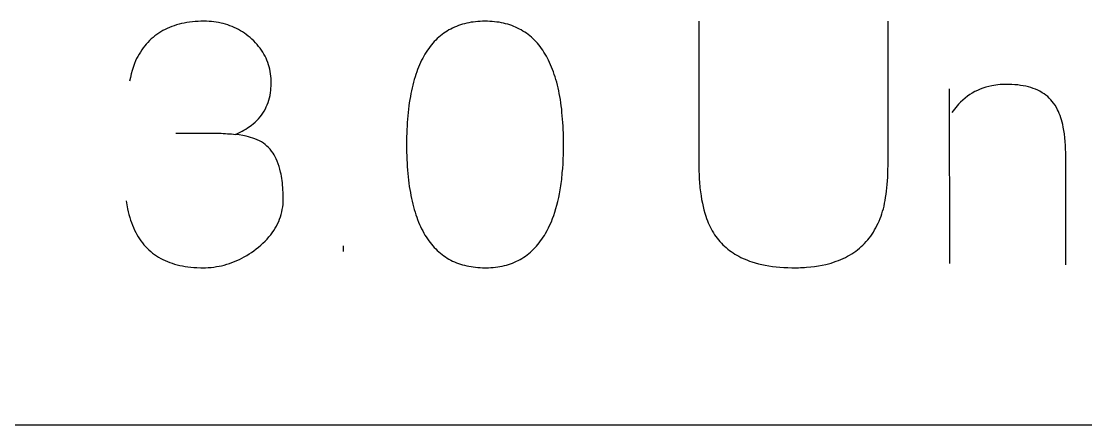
# Model space of a CAD drawing. Extents: x -180 to 180, y -173 to 173.
# Drawn here: x 135.07 to 148.25, y -173 to -168 of the extents above; entities that cross this region are included whole.
import ezdxf

# ---------------------------------------------------------------- set-up
doc = ezdxf.new("R2010")
doc.units = 0
doc.header["$MEASUREMENT"] = 0
doc.layers.get('0').update_dxf_attribs({"linetype": 'CONTINUOUS'})

msp = doc.modelspace()

# ---------------------------------------------------------------- linework, layer by layer
for p, q in [((136.93, -168.065), (136.901, -168.076)), ((136.959, -168.055), (136.93, -168.065)), ((136.989, -168.045), (136.959, -168.055)), ((137.02, -168.037), (136.989, -168.045)), ((137.051, -168.029), (137.02, -168.037)), ((137.084, -168.022), (137.051, -168.029)), ((137.116, -168.016), (137.084, -168.022)), ((137.15, -168.011), (137.116, -168.016)), ((137.184, -168.007), (137.15, -168.011)), ((137.219, -168.004), (137.184, -168.007)), ((137.255, -168.002), (137.219, -168.004)), ((137.291, -168), (137.255, -168.002)), ((137.329, -168), (137.291, -168)), ((137.36, -168), (137.329, -168)), ((137.391, -168.002), (137.36, -168)), ((137.421, -168.004), (137.391, -168.002)), ((137.451, -168.007), (137.421, -168.004)), ((137.481, -168.011), (137.451, -168.007)), ((137.51, -168.016), (137.481, -168.011)), ((137.539, -168.022), (137.51, -168.016)), ((137.567, -168.029), (137.539, -168.022)), ((137.595, -168.037), (137.567, -168.029)), ((137.623, -168.046), (137.595, -168.037)), ((137.65, -168.055), (137.623, -168.046)), ((137.677, -168.066), (137.65, -168.055)), ((137.703, -168.077), (137.677, -168.066)), ((140.431, -168.073), (140.407, -168.084)), ((140.455, -168.063), (140.431, -168.073)), ((140.479, -168.054), (140.455, -168.063)), ((140.504, -168.045), (140.479, -168.054)), ((140.529, -168.037), (140.504, -168.045)), ((140.555, -168.03), (140.529, -168.037)), ((140.582, -168.024), (140.555, -168.03)), ((140.608, -168.018), (140.582, -168.024)), ((140.636, -168.013), (140.608, -168.018)), ((140.663, -168.009), (140.636, -168.013)), ((140.692, -168.006), (140.663, -168.009)), ((140.72, -168.003), (140.692, -168.006)), ((140.75, -168.001), (140.72, -168.003)), ((140.779, -168), (140.75, -168.001)), ((140.809, -168), (140.779, -168)), ((140.84, -168), (140.809, -168)), ((140.869, -168.001), (140.84, -168)), ((140.898, -168.003), (140.869, -168.001)), ((140.927, -168.006), (140.898, -168.003)), ((140.955, -168.009), (140.927, -168.006)), ((140.983, -168.013), (140.955, -168.009)), ((141.011, -168.018), (140.983, -168.013)), ((141.037, -168.024), (141.011, -168.018)), ((141.064, -168.03), (141.037, -168.024)), ((141.09, -168.037), (141.064, -168.03)), ((141.115, -168.045), (141.09, -168.037)), ((141.14, -168.054), (141.115, -168.045)), ((141.164, -168.063), (141.14, -168.054)), ((141.188, -168.073), (141.164, -168.063)), ((141.212, -168.084), (141.188, -168.073)), ((143.455, -168), (143.456, -169.794)), ((145.8, -169.786), (145.801, -168)), ((136.699, -168.2), (136.676, -168.219)), ((136.721, -168.181), (136.699, -168.2)), ((136.745, -168.163), (136.721, -168.181)), ((136.769, -168.147), (136.745, -168.163)), ((136.794, -168.131), (136.769, -168.147)), ((136.82, -168.116), (136.794, -168.131)), ((136.846, -168.102), (136.82, -168.116)), ((136.874, -168.089), (136.846, -168.102)), ((136.901, -168.076), (136.874, -168.089)), ((137.729, -168.09), (137.703, -168.077)), ((137.754, -168.103), (137.729, -168.09)), ((137.779, -168.117), (137.754, -168.103)), ((137.804, -168.132), (137.779, -168.117)), ((137.828, -168.148), (137.804, -168.132)), ((137.852, -168.165), (137.828, -168.148)), ((137.876, -168.183), (137.852, -168.165)), ((137.899, -168.202), (137.876, -168.183)), ((137.922, -168.222), (137.899, -168.202)), ((140.236, -168.197), (140.217, -168.215)), ((140.256, -168.181), (140.236, -168.197)), ((140.276, -168.165), (140.256, -168.181)), ((140.297, -168.149), (140.276, -168.165)), ((140.318, -168.135), (140.297, -168.149)), ((140.339, -168.121), (140.318, -168.135)), ((140.361, -168.108), (140.339, -168.121)), ((140.384, -168.096), (140.361, -168.108)), ((140.407, -168.084), (140.384, -168.096)), ((141.235, -168.096), (141.212, -168.084)), ((141.257, -168.108), (141.235, -168.096)), ((141.279, -168.121), (141.257, -168.108)), ((141.301, -168.135), (141.279, -168.121)), ((141.322, -168.149), (141.301, -168.135)), ((141.343, -168.165), (141.322, -168.149)), ((141.363, -168.181), (141.343, -168.165)), ((141.383, -168.197), (141.363, -168.181)), ((141.402, -168.215), (141.383, -168.197)), ((136.577, -168.33), (136.559, -168.355)), ((136.595, -168.306), (136.577, -168.33)), ((136.614, -168.283), (136.595, -168.306)), ((136.634, -168.261), (136.614, -168.283)), ((136.655, -168.239), (136.634, -168.261)), ((136.676, -168.219), (136.655, -168.239)), ((137.945, -168.244), (137.922, -168.222)), ((137.966, -168.266), (137.945, -168.244)), ((137.986, -168.288), (137.966, -168.266)), ((138.005, -168.311), (137.986, -168.288)), ((138.023, -168.334), (138.005, -168.311)), ((138.04, -168.358), (138.023, -168.334)), ((140.111, -168.336), (140.096, -168.359)), ((140.128, -168.314), (140.111, -168.336)), ((140.145, -168.293), (140.128, -168.314)), ((140.162, -168.272), (140.145, -168.293)), ((140.18, -168.252), (140.162, -168.272)), ((140.198, -168.233), (140.18, -168.252)), ((140.217, -168.215), (140.198, -168.233)), ((141.421, -168.233), (141.402, -168.215)), ((141.439, -168.252), (141.421, -168.233)), ((141.457, -168.272), (141.439, -168.252)), ((141.474, -168.293), (141.457, -168.272)), ((141.491, -168.314), (141.474, -168.293)), ((141.507, -168.336), (141.491, -168.314)), ((141.523, -168.359), (141.507, -168.336)), ((136.494, -168.463), (136.481, -168.491)), ((136.509, -168.435), (136.494, -168.463)), ((136.525, -168.407), (136.509, -168.435)), ((136.542, -168.381), (136.525, -168.407)), ((136.559, -168.355), (136.542, -168.381)), ((138.056, -168.382), (138.04, -168.358)), ((138.071, -168.407), (138.056, -168.382)), ((138.085, -168.432), (138.071, -168.407)), ((138.097, -168.458), (138.085, -168.432)), ((138.108, -168.484), (138.097, -168.458)), ((140.037, -168.457), (140.023, -168.484)), ((140.051, -168.431), (140.037, -168.457)), ((140.065, -168.406), (140.051, -168.431)), ((140.08, -168.382), (140.065, -168.406)), ((140.096, -168.359), (140.08, -168.382)), ((141.539, -168.382), (141.523, -168.359)), ((141.554, -168.406), (141.539, -168.382)), ((141.568, -168.431), (141.554, -168.406)), ((141.582, -168.457), (141.568, -168.431)), ((141.596, -168.484), (141.582, -168.457)), ((136.451, -168.574), (136.439, -168.612)), ((136.46, -168.547), (136.451, -168.574)), ((136.469, -168.522), (136.46, -168.547)), ((136.481, -168.491), (136.469, -168.522)), ((138.119, -168.511), (138.108, -168.484)), ((138.128, -168.538), (138.119, -168.511)), ((138.136, -168.565), (138.128, -168.538)), ((138.143, -168.594), (138.136, -168.565)), ((138.148, -168.622), (138.143, -168.594)), ((139.974, -168.597), (139.963, -168.627)), ((139.985, -168.568), (139.974, -168.597)), ((139.998, -168.539), (139.985, -168.568)), ((140.01, -168.511), (139.998, -168.539)), ((140.023, -168.484), (140.01, -168.511)), ((141.609, -168.511), (141.596, -168.484)), ((141.621, -168.539), (141.609, -168.511)), ((141.633, -168.568), (141.621, -168.539)), ((141.645, -168.597), (141.633, -168.568)), ((141.656, -168.627), (141.645, -168.597)), ((136.417, -168.697), (136.406, -168.743)), ((136.428, -168.653), (136.417, -168.697)), ((136.439, -168.612), (136.428, -168.653)), ((138.153, -168.652), (138.148, -168.622)), ((138.157, -168.681), (138.153, -168.652)), ((138.159, -168.711), (138.157, -168.681)), ((138.16, -168.742), (138.159, -168.711)), ((139.932, -168.722), (139.923, -168.756)), ((139.942, -168.69), (139.932, -168.722)), ((139.952, -168.658), (139.942, -168.69)), ((139.963, -168.627), (139.952, -168.658)), ((141.667, -168.658), (141.656, -168.627)), ((141.677, -168.69), (141.667, -168.658)), ((141.687, -168.722), (141.677, -168.69)), ((141.696, -168.756), (141.687, -168.722)), ((138.152, -168.881), (138.156, -168.856)), ((138.156, -168.856), (138.158, -168.83)), ((138.158, -168.83), (138.16, -168.803)), ((138.161, -168.776), (138.16, -168.742)), ((138.16, -168.803), (138.161, -168.776)), ((139.898, -168.86), (139.89, -168.896)), ((139.906, -168.824), (139.898, -168.86)), ((139.914, -168.79), (139.906, -168.824)), ((139.923, -168.756), (139.914, -168.79)), ((141.705, -168.79), (141.696, -168.756)), ((141.713, -168.824), (141.705, -168.79)), ((141.721, -168.86), (141.713, -168.824)), ((141.728, -168.896), (141.721, -168.86)), ((146.564, -171), (146.563, -168.839)), ((146.908, -168.856), (146.875, -168.872)), ((146.941, -168.841), (146.908, -168.856)), ((146.975, -168.828), (146.941, -168.841)), ((147.011, -168.817), (146.975, -168.828)), ((147.047, -168.807), (147.011, -168.817)), ((147.084, -168.799), (147.047, -168.807)), ((147.109, -168.794), (147.084, -168.799)), ((147.135, -168.791), (147.109, -168.794)), ((147.161, -168.787), (147.135, -168.791)), ((147.187, -168.785), (147.161, -168.787)), ((147.214, -168.783), (147.187, -168.785)), ((147.241, -168.782), (147.214, -168.783)), ((147.268, -168.782), (147.241, -168.782)), ((147.294, -168.782), (147.268, -168.782)), ((147.333, -168.783), (147.294, -168.782)), ((147.37, -168.786), (147.333, -168.783)), ((147.406, -168.789), (147.37, -168.786)), ((147.441, -168.794), (147.406, -168.789)), ((147.474, -168.799), (147.441, -168.794)), ((147.507, -168.806), (147.474, -168.799)), ((147.539, -168.813), (147.507, -168.806)), ((147.569, -168.822), (147.539, -168.813)), ((147.599, -168.832), (147.569, -168.822)), ((147.627, -168.843), (147.599, -168.832)), ((147.654, -168.855), (147.627, -168.843)), ((147.68, -168.868), (147.654, -168.855)), ((138.122, -169.006), (138.132, -168.978)), ((138.132, -168.978), (138.14, -168.948)), ((138.14, -168.948), (138.146, -168.918)), ((138.146, -168.918), (138.152, -168.881)), ((139.877, -168.971), (139.871, -169.009)), ((139.884, -168.933), (139.877, -168.971)), ((139.89, -168.896), (139.884, -168.933)), ((141.735, -168.933), (141.728, -168.896)), ((141.742, -168.971), (141.735, -168.933)), ((141.747, -169.009), (141.742, -168.971)), ((146.725, -168.976), (146.698, -169.002)), ((146.753, -168.952), (146.725, -168.976)), ((146.783, -168.93), (146.753, -168.952)), ((146.812, -168.909), (146.783, -168.93)), ((146.843, -168.89), (146.812, -168.909)), ((146.875, -168.872), (146.843, -168.89)), ((147.709, -168.885), (147.68, -168.868)), ((147.733, -168.9), (147.709, -168.885)), ((147.755, -168.917), (147.733, -168.9)), ((147.777, -168.934), (147.755, -168.917)), ((147.797, -168.953), (147.777, -168.934)), ((147.816, -168.973), (147.797, -168.953)), ((147.834, -168.994), (147.816, -168.973)), ((147.851, -169.016), (147.834, -168.994)), ((138.058, -169.138), (138.073, -169.113)), ((138.073, -169.113), (138.088, -169.087)), ((138.088, -169.087), (138.1, -169.061)), ((138.1, -169.061), (138.112, -169.034)), ((138.112, -169.034), (138.122, -169.006)), ((139.856, -169.129), (139.852, -169.17)), ((139.861, -169.088), (139.856, -169.129)), ((139.866, -169.048), (139.861, -169.088)), ((139.871, -169.009), (139.866, -169.048)), ((141.753, -169.048), (141.747, -169.009)), ((141.758, -169.088), (141.753, -169.048)), ((141.762, -169.129), (141.758, -169.088)), ((141.766, -169.17), (141.762, -169.129)), ((146.606, -169.109), (146.59, -169.131)), ((146.622, -169.088), (146.606, -169.109)), ((146.638, -169.068), (146.622, -169.088)), ((146.655, -169.048), (146.638, -169.068)), ((146.672, -169.029), (146.655, -169.048)), ((146.698, -169.002), (146.672, -169.029)), ((147.868, -169.04), (147.851, -169.016)), ((147.885, -169.067), (147.868, -169.04)), ((147.9, -169.096), (147.885, -169.067)), ((147.911, -169.12), (147.9, -169.096)), ((147.921, -169.144), (147.911, -169.12)), ((137.939, -169.27), (137.962, -169.25)), ((137.962, -169.25), (137.984, -169.229)), ((137.984, -169.229), (138.004, -169.207)), ((138.004, -169.207), (138.023, -169.185)), ((138.023, -169.185), (138.041, -169.162)), ((138.041, -169.162), (138.058, -169.138)), ((139.846, -169.255), (139.843, -169.299)), ((139.849, -169.212), (139.846, -169.255)), ((139.852, -169.17), (139.849, -169.212)), ((141.77, -169.212), (141.766, -169.17)), ((141.773, -169.255), (141.77, -169.212)), ((141.776, -169.299), (141.773, -169.255)), ((147.931, -169.169), (147.921, -169.144)), ((147.94, -169.195), (147.931, -169.169)), ((147.948, -169.223), (147.94, -169.195)), ((147.956, -169.251), (147.948, -169.223)), ((147.963, -169.28), (147.956, -169.251)), ((136.981, -169.387), (137.394, -169.385)), ((137.394, -169.385), (137.454, -169.385)), ((137.454, -169.385), (137.483, -169.386)), ((137.483, -169.386), (137.512, -169.387)), ((137.512, -169.387), (137.54, -169.388)), ((137.54, -169.388), (137.567, -169.389)), ((137.567, -169.389), (137.594, -169.391)), ((137.594, -169.391), (137.62, -169.393)), ((137.62, -169.393), (137.671, -169.397)), ((137.719, -169.403), (137.75, -169.387)), ((137.75, -169.387), (137.775, -169.375)), ((137.775, -169.375), (137.8, -169.362)), ((137.8, -169.362), (137.823, -169.35)), ((137.823, -169.35), (137.846, -169.336)), ((137.846, -169.336), (137.868, -169.322)), ((137.868, -169.322), (137.889, -169.308)), ((137.889, -169.308), (137.915, -169.289)), ((137.915, -169.289), (137.939, -169.27)), ((139.839, -169.388), (139.838, -169.434)), ((139.841, -169.343), (139.839, -169.388)), ((139.843, -169.299), (139.841, -169.343)), ((141.778, -169.343), (141.776, -169.299)), ((141.78, -169.388), (141.778, -169.343)), ((141.781, -169.434), (141.78, -169.388)), ((147.97, -169.311), (147.963, -169.28)), ((147.977, -169.353), (147.97, -169.311)), ((147.984, -169.397), (147.977, -169.353)), ((137.671, -169.397), (137.719, -169.403)), ((137.765, -169.409), (137.719, -169.403)), ((137.808, -169.417), (137.765, -169.409)), ((137.849, -169.425), (137.808, -169.417)), ((137.878, -169.432), (137.849, -169.425)), ((137.906, -169.44), (137.878, -169.432)), ((137.932, -169.448), (137.906, -169.44)), ((137.957, -169.457), (137.932, -169.448)), ((137.988, -169.469), (137.957, -169.457)), ((138.017, -169.483), (137.988, -169.469)), ((138.04, -169.496), (138.017, -169.483)), ((138.064, -169.511), (138.04, -169.496)), ((138.086, -169.527), (138.064, -169.511)), ((139.838, -169.434), (139.837, -169.481)), ((139.837, -169.481), (139.837, -169.528)), ((141.781, -169.481), (141.781, -169.434)), ((141.782, -169.528), (141.781, -169.481)), ((147.99, -169.443), (147.984, -169.397)), ((147.994, -169.491), (147.99, -169.443)), ((147.997, -169.541), (147.994, -169.491)), ((138.108, -169.546), (138.086, -169.527)), ((138.128, -169.566), (138.108, -169.546)), ((138.147, -169.587), (138.128, -169.566)), ((138.166, -169.611), (138.147, -169.587)), ((138.183, -169.635), (138.166, -169.611)), ((138.197, -169.657), (138.183, -169.635)), ((139.837, -169.528), (139.837, -169.576)), ((139.837, -169.576), (139.838, -169.622)), ((139.838, -169.622), (139.839, -169.668)), ((141.778, -169.709), (141.78, -169.65)), ((141.78, -169.65), (141.781, -169.59)), ((141.781, -169.59), (141.782, -169.528)), ((147.998, -169.567), (147.997, -169.541)), ((147.999, -169.593), (147.998, -169.567)), ((148, -169.619), (147.999, -169.593)), ((148.001, -169.646), (148, -169.619)), ((148.001, -171.018), (148.001, -169.646)), ((138.209, -169.68), (138.197, -169.657)), ((138.221, -169.704), (138.209, -169.68)), ((138.235, -169.734), (138.221, -169.704)), ((138.247, -169.766), (138.235, -169.734)), ((138.258, -169.799), (138.247, -169.766)), ((139.839, -169.668), (139.841, -169.713)), ((139.841, -169.713), (139.843, -169.758)), ((139.843, -169.758), (139.846, -169.801)), ((141.771, -169.824), (141.775, -169.767)), ((141.775, -169.767), (141.778, -169.709)), ((145.799, -169.836), (145.8, -169.786)), ((138.268, -169.834), (138.258, -169.799)), ((138.277, -169.87), (138.268, -169.834)), ((138.282, -169.895), (138.277, -169.87)), ((138.287, -169.921), (138.282, -169.895)), ((139.846, -169.801), (139.849, -169.844)), ((139.849, -169.844), (139.852, -169.886)), ((139.852, -169.886), (139.856, -169.927)), ((141.761, -169.933), (141.764, -169.906)), ((141.764, -169.906), (141.766, -169.879)), ((141.766, -169.879), (141.771, -169.824)), ((143.456, -169.794), (143.457, -169.851)), ((143.457, -169.851), (143.459, -169.907)), ((143.459, -169.907), (143.461, -169.934)), ((145.796, -169.931), (145.798, -169.884)), ((145.798, -169.884), (145.799, -169.836)), ((138.292, -169.947), (138.287, -169.921)), ((138.296, -169.974), (138.292, -169.947)), ((138.299, -170.002), (138.296, -169.974)), ((138.302, -170.031), (138.299, -170.002)), ((138.304, -170.06), (138.302, -170.031)), ((139.856, -169.927), (139.861, -169.968)), ((139.861, -169.968), (139.866, -170.008)), ((139.866, -170.008), (139.871, -170.047)), ((139.871, -170.047), (139.877, -170.085)), ((141.74, -170.088), (141.748, -170.038)), ((141.748, -170.038), (141.751, -170.012)), ((141.751, -170.012), (141.755, -169.986)), ((141.755, -169.986), (141.758, -169.96)), ((141.758, -169.96), (141.761, -169.933)), ((143.461, -169.934), (143.462, -169.961)), ((143.462, -169.961), (143.464, -169.988)), ((143.464, -169.988), (143.466, -170.014)), ((143.466, -170.014), (143.469, -170.04)), ((143.469, -170.04), (143.471, -170.065)), ((145.786, -170.063), (145.79, -170.021)), ((145.79, -170.021), (145.793, -169.977)), ((145.793, -169.977), (145.796, -169.931)), ((138.306, -170.09), (138.304, -170.06)), ((138.308, -170.121), (138.306, -170.09)), ((138.309, -170.152), (138.308, -170.121)), ((138.309, -170.184), (138.309, -170.152)), ((138.309, -170.238), (138.309, -170.184)), ((139.877, -170.085), (139.884, -170.123)), ((139.884, -170.123), (139.89, -170.16)), ((139.89, -170.16), (139.898, -170.196)), ((141.721, -170.185), (141.731, -170.137)), ((141.731, -170.137), (141.74, -170.088)), ((143.471, -170.065), (143.477, -170.114)), ((143.477, -170.114), (143.484, -170.162)), ((143.484, -170.162), (143.491, -170.209)), ((145.764, -170.22), (145.77, -170.183)), ((145.77, -170.183), (145.776, -170.144)), ((145.776, -170.144), (145.781, -170.105)), ((145.781, -170.105), (145.786, -170.063)), ((136.364, -170.224), (136.368, -170.249)), ((136.368, -170.249), (136.373, -170.275)), ((136.373, -170.275), (136.382, -170.324)), ((138.298, -170.332), (138.303, -170.301)), ((138.303, -170.301), (138.307, -170.27)), ((138.307, -170.27), (138.309, -170.238)), ((139.898, -170.196), (139.906, -170.231)), ((139.906, -170.231), (139.914, -170.266)), ((139.914, -170.266), (139.923, -170.3)), ((139.923, -170.3), (139.932, -170.333)), ((141.687, -170.321), (141.699, -170.277)), ((141.699, -170.277), (141.71, -170.232)), ((141.71, -170.232), (141.721, -170.185)), ((143.491, -170.209), (143.5, -170.253)), ((143.5, -170.253), (143.509, -170.297)), ((143.509, -170.297), (143.519, -170.338)), ((145.742, -170.323), (145.75, -170.29)), ((145.75, -170.29), (145.757, -170.256)), ((145.757, -170.256), (145.764, -170.22)), ((136.382, -170.324), (136.39, -170.36)), ((136.39, -170.36), (136.399, -170.395)), ((136.399, -170.395), (136.409, -170.43)), ((136.409, -170.43), (136.419, -170.463)), ((138.265, -170.452), (138.276, -170.423)), ((138.276, -170.423), (138.285, -170.393)), ((138.285, -170.393), (138.292, -170.363)), ((138.292, -170.363), (138.298, -170.332)), ((139.932, -170.333), (139.942, -170.366)), ((139.942, -170.366), (139.952, -170.397)), ((139.952, -170.397), (139.963, -170.428)), ((139.963, -170.428), (139.974, -170.458)), ((141.63, -170.485), (141.645, -170.446)), ((141.645, -170.446), (141.66, -170.405)), ((141.66, -170.405), (141.674, -170.364)), ((141.674, -170.364), (141.687, -170.321)), ((143.519, -170.338), (143.53, -170.378)), ((143.53, -170.378), (143.542, -170.417)), ((143.542, -170.417), (143.552, -170.445)), ((143.552, -170.445), (143.562, -170.472)), ((145.689, -170.476), (145.701, -170.446)), ((145.701, -170.446), (145.713, -170.416)), ((145.713, -170.416), (145.723, -170.385)), ((145.723, -170.385), (145.733, -170.355)), ((145.733, -170.355), (145.742, -170.323)), ((136.419, -170.463), (136.43, -170.495)), ((136.43, -170.495), (136.442, -170.527)), ((136.442, -170.527), (136.455, -170.557)), ((136.455, -170.557), (136.469, -170.587)), ((138.193, -170.593), (138.21, -170.566)), ((138.21, -170.566), (138.226, -170.538)), ((138.226, -170.538), (138.24, -170.51)), ((138.24, -170.51), (138.254, -170.481)), ((138.254, -170.481), (138.265, -170.452)), ((139.974, -170.458), (139.985, -170.488)), ((139.985, -170.488), (139.998, -170.517)), ((139.998, -170.517), (140.01, -170.544)), ((140.01, -170.544), (140.023, -170.572)), ((140.023, -170.572), (140.037, -170.598)), ((141.578, -170.595), (141.596, -170.559)), ((141.596, -170.559), (141.613, -170.523)), ((141.613, -170.523), (141.63, -170.485)), ((143.562, -170.472), (143.573, -170.498)), ((143.573, -170.498), (143.584, -170.524)), ((143.584, -170.524), (143.597, -170.549)), ((143.597, -170.549), (143.609, -170.574)), ((143.609, -170.574), (143.623, -170.598)), ((145.634, -170.586), (145.649, -170.56)), ((145.649, -170.56), (145.663, -170.532)), ((145.663, -170.532), (145.677, -170.504)), ((145.677, -170.504), (145.689, -170.476)), ((136.469, -170.587), (136.483, -170.616)), ((136.483, -170.616), (136.498, -170.644)), ((136.498, -170.644), (136.514, -170.671)), ((136.514, -170.671), (136.531, -170.697)), ((136.531, -170.697), (136.548, -170.722)), ((138.085, -170.724), (138.109, -170.699)), ((138.109, -170.699), (138.132, -170.673)), ((138.132, -170.673), (138.154, -170.647)), ((138.154, -170.647), (138.174, -170.62)), ((138.174, -170.62), (138.193, -170.593)), ((140.037, -170.598), (140.051, -170.624)), ((140.051, -170.624), (140.065, -170.649)), ((140.065, -170.649), (140.08, -170.673)), ((140.08, -170.673), (140.096, -170.696)), ((140.096, -170.696), (140.111, -170.719)), ((141.497, -170.723), (141.513, -170.701)), ((141.513, -170.701), (141.529, -170.677)), ((141.529, -170.677), (141.544, -170.653)), ((141.544, -170.653), (141.559, -170.629)), ((141.559, -170.629), (141.578, -170.595)), ((143.623, -170.598), (143.637, -170.622)), ((143.637, -170.622), (143.652, -170.645)), ((143.652, -170.645), (143.667, -170.667)), ((143.667, -170.667), (143.683, -170.688)), ((143.683, -170.688), (143.7, -170.709)), ((143.7, -170.709), (143.717, -170.73)), ((145.529, -170.731), (145.549, -170.708)), ((145.549, -170.708), (145.567, -170.686)), ((145.567, -170.686), (145.585, -170.662)), ((145.585, -170.662), (145.602, -170.637)), ((145.602, -170.637), (145.618, -170.612)), ((145.618, -170.612), (145.634, -170.586)), ((136.548, -170.722), (136.566, -170.746)), ((136.566, -170.746), (136.585, -170.769)), ((136.585, -170.769), (136.605, -170.792)), ((136.605, -170.792), (136.626, -170.813)), ((136.626, -170.813), (136.647, -170.834)), ((136.647, -170.834), (136.669, -170.853)), ((137.916, -170.864), (137.945, -170.843)), ((137.945, -170.843), (137.974, -170.821)), ((137.974, -170.821), (138.003, -170.798)), ((138.003, -170.798), (138.032, -170.774)), ((138.032, -170.774), (138.059, -170.749)), ((138.059, -170.749), (138.085, -170.724)), ((139.055, -170.855), (139.057, -170.782)), ((140.111, -170.719), (140.128, -170.741)), ((140.128, -170.741), (140.145, -170.762)), ((140.145, -170.762), (140.162, -170.783)), ((140.162, -170.783), (140.18, -170.803)), ((140.18, -170.803), (140.198, -170.822)), ((140.198, -170.822), (140.217, -170.84)), ((140.217, -170.84), (140.236, -170.857)), ((141.39, -170.844), (141.409, -170.826)), ((141.409, -170.826), (141.427, -170.807)), ((141.427, -170.807), (141.446, -170.787)), ((141.446, -170.787), (141.463, -170.767)), ((141.463, -170.767), (141.48, -170.745)), ((141.48, -170.745), (141.497, -170.723)), ((143.717, -170.73), (143.736, -170.75)), ((143.736, -170.75), (143.754, -170.769)), ((143.754, -170.769), (143.774, -170.787)), ((143.774, -170.787), (143.794, -170.805)), ((143.794, -170.805), (143.814, -170.823)), ((143.814, -170.823), (143.836, -170.839)), ((143.836, -170.839), (143.858, -170.855)), ((145.399, -170.848), (145.423, -170.831)), ((145.423, -170.831), (145.445, -170.812)), ((145.445, -170.812), (145.467, -170.793)), ((145.467, -170.793), (145.489, -170.773)), ((145.489, -170.773), (145.509, -170.752)), ((145.509, -170.752), (145.529, -170.731)), ((136.669, -170.853), (136.692, -170.872)), ((136.692, -170.872), (136.716, -170.89)), ((136.716, -170.89), (136.74, -170.907)), ((136.74, -170.907), (136.766, -170.923)), ((136.766, -170.923), (136.792, -170.938)), ((136.792, -170.938), (136.819, -170.952)), ((136.819, -170.952), (136.846, -170.965)), ((136.846, -170.965), (136.875, -170.977)), ((137.705, -170.978), (137.736, -170.965)), ((137.736, -170.965), (137.767, -170.951)), ((137.767, -170.951), (137.797, -170.936)), ((137.797, -170.936), (137.827, -170.919)), ((137.827, -170.919), (137.857, -170.902)), ((137.857, -170.902), (137.887, -170.883)), ((137.887, -170.883), (137.916, -170.864)), ((140.236, -170.857), (140.256, -170.874)), ((140.256, -170.874), (140.276, -170.89)), ((140.276, -170.89), (140.297, -170.906)), ((140.297, -170.906), (140.318, -170.92)), ((140.318, -170.92), (140.339, -170.934)), ((140.339, -170.934), (140.361, -170.947)), ((140.361, -170.947), (140.384, -170.959)), ((140.384, -170.959), (140.407, -170.971)), ((140.407, -170.971), (140.431, -170.982)), ((141.174, -170.986), (141.198, -170.975)), ((141.198, -170.975), (141.221, -170.964)), ((141.221, -170.964), (141.244, -170.952)), ((141.244, -170.952), (141.266, -170.939)), ((141.266, -170.939), (141.288, -170.925)), ((141.288, -170.925), (141.309, -170.91)), ((141.309, -170.91), (141.33, -170.895)), ((141.33, -170.895), (141.35, -170.879)), ((141.35, -170.879), (141.37, -170.862)), ((141.37, -170.862), (141.39, -170.844)), ((143.858, -170.855), (143.881, -170.871)), ((143.881, -170.871), (143.904, -170.885)), ((143.904, -170.885), (143.928, -170.9)), ((143.928, -170.9), (143.953, -170.913)), ((143.953, -170.913), (143.978, -170.926)), ((143.978, -170.926), (144.004, -170.938)), ((144.004, -170.938), (144.03, -170.95)), ((144.03, -170.95), (144.058, -170.961)), ((144.058, -170.961), (144.086, -170.972)), ((144.086, -170.972), (144.114, -170.982)), ((145.156, -170.975), (145.186, -170.964)), ((145.186, -170.964), (145.215, -170.952)), ((145.215, -170.952), (145.243, -170.94)), ((145.243, -170.94), (145.271, -170.926)), ((145.271, -170.926), (145.298, -170.912)), ((145.298, -170.912), (145.324, -170.897)), ((145.324, -170.897), (145.35, -170.882)), ((145.35, -170.882), (145.375, -170.865)), ((145.375, -170.865), (145.399, -170.848)), ((136.875, -170.977), (136.904, -170.989)), ((136.904, -170.989), (136.934, -170.999)), ((136.934, -170.999), (136.964, -171.009)), ((136.964, -171.009), (136.996, -171.018)), ((136.996, -171.018), (137.028, -171.025)), ((137.028, -171.025), (137.061, -171.032)), ((137.061, -171.032), (137.095, -171.038)), ((137.095, -171.038), (137.13, -171.043)), ((137.13, -171.043), (137.165, -171.047)), ((137.165, -171.047), (137.201, -171.05)), ((137.201, -171.05), (137.238, -171.053)), ((137.238, -171.053), (137.289, -171.054)), ((137.289, -171.054), (137.314, -171.055)), ((137.314, -171.055), (137.348, -171.054)), ((137.348, -171.054), (137.382, -171.052)), ((137.382, -171.052), (137.416, -171.05)), ((137.416, -171.05), (137.449, -171.046)), ((137.449, -171.046), (137.482, -171.041)), ((137.482, -171.041), (137.515, -171.036)), ((137.515, -171.036), (137.547, -171.029)), ((137.547, -171.029), (137.579, -171.021)), ((137.579, -171.021), (137.611, -171.012)), ((137.611, -171.012), (137.643, -171.002)), ((137.643, -171.002), (137.674, -170.991)), ((137.674, -170.991), (137.705, -170.978)), ((140.431, -170.982), (140.455, -170.992)), ((140.455, -170.992), (140.479, -171.001)), ((140.479, -171.001), (140.504, -171.009)), ((140.504, -171.009), (140.529, -171.017)), ((140.529, -171.017), (140.555, -171.024)), ((140.555, -171.024), (140.582, -171.031)), ((140.582, -171.031), (140.608, -171.036)), ((140.608, -171.036), (140.636, -171.041)), ((140.636, -171.041), (140.663, -171.045)), ((140.663, -171.045), (140.692, -171.049)), ((140.692, -171.049), (140.72, -171.051)), ((140.72, -171.051), (140.75, -171.053)), ((140.75, -171.053), (140.779, -171.054)), ((140.779, -171.054), (140.809, -171.055)), ((140.809, -171.055), (140.85, -171.054)), ((140.85, -171.054), (140.88, -171.052)), ((140.88, -171.052), (140.909, -171.05)), ((140.909, -171.05), (140.938, -171.047)), ((140.938, -171.047), (140.966, -171.044)), ((140.966, -171.044), (140.994, -171.039)), ((140.994, -171.039), (141.021, -171.034)), ((141.021, -171.034), (141.048, -171.028)), ((141.048, -171.028), (141.074, -171.021)), ((141.074, -171.021), (141.1, -171.013)), ((141.1, -171.013), (141.125, -171.005)), ((141.125, -171.005), (141.15, -170.996)), ((141.15, -170.996), (141.174, -170.986)), ((144.114, -170.982), (144.153, -170.994)), ((144.153, -170.994), (144.194, -171.005)), ((144.194, -171.005), (144.235, -171.015)), ((144.235, -171.015), (144.278, -171.023)), ((144.278, -171.023), (144.322, -171.031)), ((144.322, -171.031), (144.367, -171.038)), ((144.367, -171.038), (144.413, -171.043)), ((144.413, -171.043), (144.46, -171.048)), ((144.46, -171.048), (144.509, -171.051)), ((144.509, -171.051), (144.558, -171.053)), ((144.558, -171.053), (144.609, -171.054)), ((144.609, -171.054), (144.635, -171.055)), ((144.635, -171.055), (144.662, -171.054)), ((144.662, -171.054), (144.689, -171.054)), ((144.689, -171.054), (144.715, -171.053)), ((144.715, -171.053), (144.741, -171.052)), ((144.741, -171.052), (144.767, -171.05)), ((144.767, -171.05), (144.792, -171.049)), ((144.792, -171.049), (144.842, -171.044)), ((144.842, -171.044), (144.891, -171.038)), ((144.891, -171.038), (144.938, -171.031)), ((144.938, -171.031), (144.984, -171.022)), ((144.984, -171.022), (145.029, -171.013)), ((145.029, -171.013), (145.062, -171.004)), ((145.062, -171.004), (145.094, -170.996)), ((145.094, -170.996), (145.125, -170.986)), ((145.125, -170.986), (145.156, -170.975)), ((-179.908, -173), (179.908, -173))]:
    msp.add_line(p, q)

doc.saveas('drawing.dxf')
